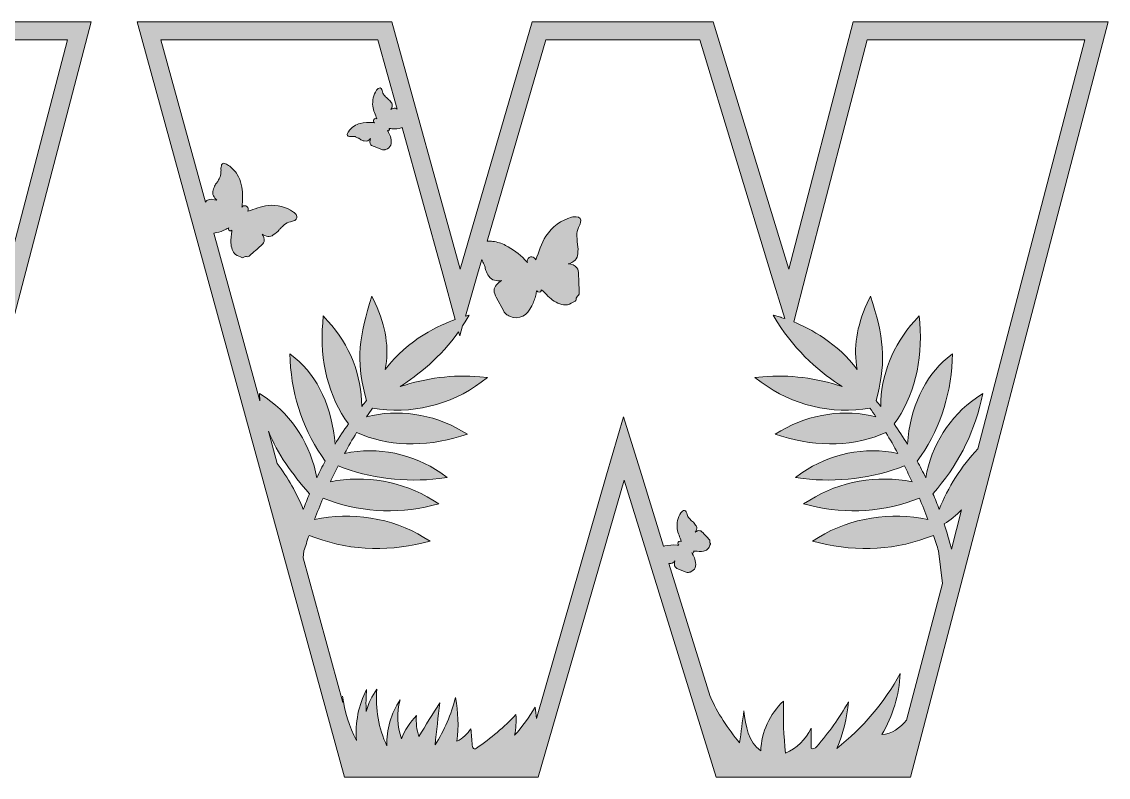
# Model space of a CAD drawing. Header units: millimetres. Extents: x 11 to 1025, y -314 to -9.
# Drawn here: x 844.9 to 1024.7, y -308.3 to -183.3 of the extents above; entities that cross this region are included whole.
import ezdxf

# ---------------------------------------------------------------- set-up
doc = ezdxf.new("R2010")
doc.units = ezdxf.units.MM
doc.header["$MEASUREMENT"] = 0
doc.layers.add('Layer 1', color=7, linetype='Continuous')
doc.layers.add('Layer 2', color=7, linetype='Continuous')

msp = doc.modelspace()

# ---------------------------------------------------------------- hatches: boundary and pattern name
at = {"layer": 'Layer 1'}
h = msp.add_hatch(color=1, dxfattribs=at)
h.dxf.hatch_style = 2
h.paths.add_polyline_path([(982.5, -183.3), (971.82, -224.26), (959.35, -183.3), (929.36, -183.3), (917.46, -224.26), (906.14, -183.3), (864, -183.3), (898.34, -308.32), (930.39, -308.32), (944.58, -259.13), (959.84, -308.32), (991.96, -308.32), (1024.7, -183.3)])
edge = h.paths.add_edge_path()
edge.add_spline(control_points=[(879.36, -217.89), (879.4, -217.89), (879.44, -217.89), (879.48, -217.88), (879.51, -217.88), (879.54, -217.88), (879.57, -217.85), (879.6, -217.84), (879.63, -217.82), (879.66, -217.8), (879.7, -218.13), (879.61, -218.55), (879.59, -218.76), (879.5, -219.49), (879.48, -220.28), (879.74, -220.98), (879.87, -221.29), (880.05, -221.62), (880.31, -221.83), (880.62, -222.07), (881.02, -222.12), (881.34, -222.33), (881.54, -222.46), (881.6, -222.24), (881.77, -222.18), (881.98, -222.12), (882.19, -222.22), (882.4, -222.16), (882.5, -222.13), (882.59, -222.05), (882.67, -221.98), (883.27, -221.44), (883.87, -220.91), (884.47, -220.37), (884.7, -220.17), (884.93, -219.95), (885.02, -219.66), (885.14, -219.24), (884.9, -218.8), (884.68, -218.43), (884.79, -218.61), (885.42, -218.79), (885.64, -218.82), (885.97, -218.86), (886.28, -218.77), (886.54, -218.57), (886.88, -218.32), (887.23, -218.09), (887.5, -217.75), (887.61, -217.61), (887.74, -217.48), (887.87, -217.36), (888.03, -217.21), (888.21, -217.09), (888.35, -216.92), (888.63, -216.6), (888.99, -216.48), (889.38, -216.39), (889.61, -216.33), (889.86, -216.27), (890.08, -216.17), (890.51, -215.97), (890.57, -215.61), (890.3, -215.22), (890.19, -215.05), (890.03, -214.91), (889.86, -214.79), (888.66, -213.91), (887.16, -213.56), (885.68, -213.7), (884.47, -213.81), (883.46, -214.36), (882.32, -214.65), (882.41, -214.46), (882.43, -214.23), (882.3, -214.01), (882.16, -213.77), (881.87, -213.67), (881.61, -213.78), (881.49, -213.83), (881.4, -213.9), (881.33, -214), (881.36, -213.84), (881.38, -213.68), (881.4, -213.52), (881.51, -212.42), (881.48, -211.33), (881.25, -210.25), (881.12, -209.66), (880.91, -209.1), (880.58, -208.58), (880.2, -207.98), (879.69, -207.49), (879.14, -207.06), (878.94, -206.91), (878.69, -206.81), (878.45, -206.73), (878.23, -206.66), (878.05, -206.77), (877.99, -207), (877.93, -207.22), (877.86, -207.45), (877.88, -207.67), (877.91, -207.92), (877.87, -208.15), (877.84, -208.39), (877.83, -208.49), (877.84, -208.58), (877.83, -208.68), (877.82, -208.75), (877.81, -208.83), (877.77, -208.9), (877.65, -209.15), (877.53, -209.39), (877.4, -209.63), (877.36, -209.71), (877.33, -209.8), (877.28, -209.86), (877.16, -210.02), (877.01, -210.15), (876.93, -210.32), (876.79, -210.58), (876.67, -210.86), (876.58, -211.15), (876.36, -211.85), (876.72, -212.37), (877.22, -212.85), (876.66, -212.69), (876, -212.55), (875.53, -212.9), (875.44, -212.97), (875.37, -213.05), (875.31, -213.14), (875.31, -213.14), (867.94, -186.3), (867.94, -186.3), (867.94, -186.3), (903.86, -186.3), (903.86, -186.3), (903.86, -186.3), (907.02, -197.74), (907.02, -197.74), (906.94, -197.67), (906.86, -197.62), (906.76, -197.59), (906.49, -197.52), (906.22, -197.68), (905.99, -197.83), (906.1, -197.76), (906.21, -197.35), (906.22, -197.21), (906.24, -197.01), (906.18, -196.82), (906.05, -196.66), (905.89, -196.45), (905.74, -196.23), (905.52, -196.07), (905.43, -196), (905.35, -195.93), (905.27, -195.85), (905.17, -195.75), (905.09, -195.64), (904.98, -195.55), (904.78, -195.38), (904.7, -195.16), (904.63, -194.92), (904.59, -194.77), (904.55, -194.62), (904.48, -194.49), (904.35, -194.22), (904.12, -194.18), (903.88, -194.36), (903.78, -194.43), (903.69, -194.54), (903.62, -194.64), (903.09, -195.41), (902.9, -196.36), (903.01, -197.28), (903.1, -198.04), (903.46, -198.66), (903.67, -199.37), (903.54, -199.31), (903.4, -199.31), (903.27, -199.39), (903.12, -199.49), (903.06, -199.67), (903.13, -199.83), (903.17, -199.91), (903.22, -199.96), (903.28, -200.01), (903.18, -199.99), (903.08, -199.98), (902.97, -199.97), (902.29, -199.92), (901.6, -199.95), (900.93, -200.12), (900.56, -200.21), (900.21, -200.35), (899.9, -200.57), (899.53, -200.82), (899.23, -201.14), (898.97, -201.5), (898.88, -201.62), (898.82, -201.78), (898.78, -201.93), (898.73, -202.08), (898.81, -202.19), (898.95, -202.22), (899.09, -202.25), (899.24, -202.29), (899.37, -202.27), (899.53, -202.25), (899.68, -202.27), (899.83, -202.29), (899.89, -202.29), (899.95, -202.29), (900.01, -202.29), (900.05, -202.3), (900.1, -202.3), (900.14, -202.32), (900.3, -202.39), (900.46, -202.47), (900.61, -202.54), (900.66, -202.57), (900.72, -202.58), (900.76, -202.62), (900.86, -202.68), (900.94, -202.78), (901.05, -202.83), (901.22, -202.91), (901.39, -202.98), (901.57, -203.03), (902.02, -203.15), (902.34, -202.92), (902.63, -202.6), (902.54, -202.95), (902.46, -203.37), (902.69, -203.66), (902.83, -203.82), (903.03, -203.9), (903.22, -203.97), (903.22, -203.97), (904.48, -204.45), (904.48, -204.45), (904.58, -204.49), (904.68, -204.52), (904.79, -204.52), (904.85, -204.52), (904.91, -204.5), (904.97, -204.48), (905.02, -204.47), (905.07, -204.45), (905.12, -204.44), (906.03, -204.18), (906.18, -203.4), (905.98, -202.55), (905.91, -202.23), (905.78, -201.93), (905.63, -201.63), (905.59, -201.54), (905.48, -201.4), (905.44, -201.27), (905.49, -201.3), (905.54, -201.31), (905.6, -201.31), (905.68, -201.3), (905.74, -201.25), (905.75, -201.17), (905.75, -201.14), (905.75, -201.12), (905.74, -201.09), (905.74, -201.07), (905.74, -201.05), (905.72, -201.03), (905.72, -201.02), (905.7, -201), (905.69, -200.98), (905.89, -200.95), (906.16, -201), (906.29, -201.01), (906.75, -201.05), (907.24, -201.05), (907.68, -200.87), (907.74, -200.85), (907.8, -200.81), (907.86, -200.78), (907.86, -200.78), (914.57, -225.06), (914.57, -225.06), (914.57, -225.06), (916.65, -232.56), (916.65, -232.56), (914.3, -233.41), (908.72, -235.85), (905.07, -240.86), (905.73, -237.22), (905.18, -233.8), (903.41, -229.88), (903.41, -229.88), (902.87, -228.69), (902.87, -228.69), (902.87, -228.69), (902.48, -229.94), (902.48, -229.94), (900.51, -236.13), (900.37, -240.37), (901.96, -245.99), (901.69, -246.32), (901.43, -246.63), (901.18, -246.94), (901.19, -241.9), (899.17, -236.72), (895.58, -232.82), (895.58, -232.82), (894.81, -231.98), (894.81, -231.98), (894.81, -231.98), (894.72, -233.11), (894.72, -233.11), (894.18, -239.46), (895.69, -245.39), (898.97, -249.86), (898.2, -250.95), (897.46, -252.07), (896.76, -253.21), (896.31, -247.25), (893.9, -242), (890.16, -238.95), (890.16, -238.95), (889.29, -238.24), (889.29, -238.24), (889.29, -238.24), (889.34, -239.36), (889.34, -239.36), (889.63, -245.51), (891.64, -251.25), (895.15, -256), (894.65, -256.91), (894.18, -257.84), (893.73, -258.76), (892.81, -253.44), (889.76, -248.59), (885.34, -245.52), (885.34, -245.52), (884.28, -244.79), (884.28, -244.79), (884.28, -244.79), (884.34, -246.01), (884.34, -246.01), (884.34, -246.01), (876.72, -218.27), (876.72, -218.27), (876.86, -218.25), (877, -218.23), (877.14, -218.2), (877.65, -218.09), (878.15, -217.9), (878.62, -217.68), (878.78, -217.61), (879, -217.44), (879.2, -217.4), (879.16, -217.47), (879.14, -217.55), (879.14, -217.64), (879.14, -217.77), (879.22, -217.87), (879.36, -217.89)], knot_values=[0, 0, 0, 0, 1, 1, 1, 2, 2, 2, 3, 3, 3, 4, 4, 4, 5, 5, 5, 6, 6, 6, 7, 7, 7, 8, 8, 8, 9, 9, 9, 10, 10, 10, 11, 11, 11, 12, 12, 12, 13, 13, 13, 14, 14, 14, 15, 15, 15, 16, 16, 16, 17, 17, 17, 18, 18, 18, 19, 19, 19, 20, 20, 20, 21, 21, 21, 22, 22, 22, 23, 23, 23, 24, 24, 24, 25, 25, 25, 26, 26, 26, 27, 27, 27, 28, 28, 28, 29, 29, 29, 30, 30, 30, 31, 31, 31, 32, 32, 32, 33, 33, 33, 34, 34, 34, 35, 35, 35, 36, 36, 36, 37, 37, 37, 38, 38, 38, 39, 39, 39, 40, 40, 40, 41, 41, 41, 42, 42, 42, 43, 43, 43, 44, 44, 44, 45, 45, 45, 46, 46, 46, 47, 47, 47, 48, 48, 48, 49, 49, 49, 50, 50, 50, 51, 51, 51, 52, 52, 52, 53, 53, 53, 54, 54, 54, 55, 55, 55, 56, 56, 56, 57, 57, 57, 58, 58, 58, 59, 59, 59, 60, 60, 60, 61, 61, 61, 62, 62, 62, 63, 63, 63, 64, 64, 64, 65, 65, 65, 66, 66, 66, 67, 67, 67, 68, 68, 68, 69, 69, 69, 70, 70, 70, 71, 71, 71, 72, 72, 72, 73, 73, 73, 74, 74, 74, 75, 75, 75, 76, 76, 76, 77, 77, 77, 78, 78, 78, 79, 79, 79, 80, 80, 80, 81, 81, 81, 82, 82, 82, 83, 83, 83, 84, 84, 84, 85, 85, 85, 86, 86, 86, 87, 87, 87, 88, 88, 88, 89, 89, 89, 90, 90, 90, 91, 91, 91, 92, 92, 92, 93, 93, 93, 94, 94, 94, 95, 95, 95, 96, 96, 96, 97, 97, 97, 98, 98, 98, 99, 99, 99, 100, 100, 100, 101, 101, 101, 102, 102, 102, 103, 103, 103, 104, 104, 104, 105, 105, 105, 106, 106, 106, 107, 107, 107, 108, 108, 108, 109, 109, 109, 110, 110, 110, 111, 111, 111, 112, 112, 112, 113, 113, 113, 114, 114, 114, 115, 115, 115, 116, 116, 116, 117, 117, 117, 118, 118, 118, 119, 119, 119, 120, 120, 120, 121, 121, 121, 122, 122, 122, 122], degree=3, periodic=1)
edge = h.paths.add_edge_path()
edge.add_spline(control_points=[(885.72, -251.04), (887.27, -254.83), (889.63, -258.14), (892.5, -261.35), (892.51, -261.36), (892.53, -261.38), (892.54, -261.4), (892.18, -262.25), (891.83, -263.12), (891.51, -264), (890.42, -261.31), (888.96, -258.75), (887.19, -256.42), (887.19, -256.42), (885.72, -251.04), (885.72, -251.04)], knot_values=[0, 0, 0, 0, 1, 1, 1, 2, 2, 2, 3, 3, 3, 4, 4, 4, 5, 5, 5, 5], degree=3, periodic=1)
edge = h.paths.add_edge_path()
edge.add_spline(control_points=[(991.34, -298.86), (990.23, -300.15), (988.91, -301.18), (987.25, -301.25), (989.07, -298.2), (990.12, -294.69), (990.28, -291.14), (987.66, -295.93), (984.06, -300.19), (979.77, -303.56), (980.84, -301.13), (981.5, -298.51), (981.7, -295.85), (980.21, -298.48), (978.46, -300.95), (976.48, -303.22), (976.23, -303.5), (975.77, -303.79), (975.53, -303.51), (975.52, -302.41), (975.52, -301.32), (975.52, -300.22), (974.65, -302.04), (973.12, -303.53), (971.28, -304.34), (971, -301.48), (970.89, -298.6), (970.96, -295.72), (968.7, -297.84), (967.32, -300.86), (967.19, -303.95), (965.15, -302.56), (964.69, -299.79), (964.41, -297.34), (964.18, -299.09), (963.95, -300.85), (963.71, -302.61), (961.72, -300.3), (960.07, -297.7), (958.83, -294.92), (958.83, -294.94), (958.83, -294.96), (958.84, -294.98), (958.84, -294.98), (952.01, -272.96), (952.01, -272.96), (952.42, -273.05), (952.73, -272.83), (953.01, -272.52), (952.92, -272.88), (952.84, -273.29), (953.07, -273.58), (953.2, -273.74), (953.41, -273.82), (953.6, -273.89), (953.6, -273.89), (954.86, -274.37), (954.86, -274.37), (954.96, -274.41), (955.06, -274.45), (955.16, -274.44), (955.23, -274.44), (955.29, -274.42), (955.35, -274.4), (955.4, -274.39), (955.45, -274.37), (955.5, -274.36), (956.4, -274.1), (956.56, -273.32), (956.36, -272.48), (956.28, -272.16), (956.16, -271.85), (956.01, -271.55), (955.96, -271.46), (955.86, -271.32), (955.82, -271.2), (955.87, -271.22), (955.92, -271.23), (955.98, -271.23), (956.06, -271.23), (956.12, -271.18), (956.13, -271.09), (956.13, -271.06), (956.13, -271.04), (956.12, -271.01), (956.12, -270.99), (956.12, -270.97), (956.1, -270.96), (956.09, -270.94), (956.08, -270.92), (956.07, -270.9), (956.27, -270.87), (956.54, -270.92), (956.67, -270.93), (957.13, -270.97), (957.62, -270.97), (958.05, -270.79), (958.25, -270.71), (958.45, -270.59), (958.58, -270.42), (958.73, -270.23), (958.75, -269.98), (958.87, -269.77), (958.95, -269.64), (958.81, -269.61), (958.78, -269.5), (958.73, -269.37), (958.79, -269.24), (958.75, -269.11), (958.73, -269.04), (958.68, -268.99), (958.63, -268.94), (958.28, -268.58), (957.94, -268.21), (957.59, -267.84), (957.46, -267.71), (957.32, -267.56), (957.14, -267.52), (956.87, -267.45), (956.6, -267.6), (956.37, -267.75), (956.48, -267.68), (956.59, -267.28), (956.6, -267.14), (956.62, -266.93), (956.55, -266.74), (956.43, -266.58), (956.27, -266.37), (956.11, -266.15), (955.9, -265.99), (955.81, -265.93), (955.72, -265.85), (955.64, -265.77), (955.55, -265.67), (955.47, -265.56), (955.36, -265.47), (955.16, -265.31), (955.08, -265.08), (955.01, -264.84), (954.97, -264.69), (954.93, -264.54), (954.86, -264.41), (954.72, -264.14), (954.5, -264.11), (954.26, -264.28), (954.16, -264.36), (954.07, -264.46), (954, -264.56), (953.47, -265.33), (953.27, -266.28), (953.39, -267.2), (953.48, -267.96), (953.84, -268.59), (954.05, -269.29), (953.92, -269.24), (953.78, -269.23), (953.65, -269.32), (953.5, -269.41), (953.44, -269.59), (953.51, -269.75), (953.54, -269.83), (953.6, -269.88), (953.66, -269.93), (953.56, -269.91), (953.45, -269.9), (953.35, -269.89), (952.66, -269.84), (951.98, -269.88), (951.31, -270.04), (951.24, -270.06), (951.18, -270.08), (951.12, -270.1), (951.12, -270.1), (947.44, -258.24), (947.44, -258.24), (947.44, -258.24), (944.47, -248.67), (944.47, -248.67), (944.47, -248.67), (941.69, -258.3), (941.69, -258.3), (941.69, -258.3), (930.08, -298.58), (930.08, -298.58), (930.04, -297.96), (929.97, -297.33), (929.87, -296.72), (928.9, -298.38), (927.76, -299.95), (926.47, -301.38), (926.69, -300.25), (926.76, -299.1), (926.7, -297.95), (924.73, -300.02), (922.53, -301.89), (920.16, -303.5), (920.06, -303.57), (919.93, -303.65), (919.8, -303.63), (919.55, -303.6), (919.47, -303.28), (919.45, -303.03), (919.39, -302.11), (919.32, -301.2), (919.25, -300.28), (918.69, -301.16), (917.87, -301.88), (916.93, -302.34), (917.24, -299.95), (917.15, -297.51), (916.68, -295.14), (915.98, -297.9), (914.83, -300.56), (913.31, -302.97), (913.57, -300.65), (913.82, -298.33), (914.08, -296.01), (912.92, -297.86), (911.77, -299.71), (910.61, -301.56), (910.25, -300.45), (910.12, -299.28), (910.24, -298.12), (909.15, -299.21), (908.29, -300.53), (907.74, -301.97), (907.05, -299.9), (906.97, -297.63), (907.51, -295.51), (906.04, -297.75), (905.27, -300.45), (905.33, -303.12), (903.97, -300.22), (903.39, -296.96), (903.67, -293.76), (902.85, -294.85), (902.25, -296.11), (901.91, -297.42), (901.85, -296.21), (901.88, -294.99), (901.99, -293.78), (900.64, -296.36), (900.05, -299.33), (900.32, -302.23), (899.09, -299.96), (898.3, -297.45), (898, -294.88), (898.05, -295.23), (898.06, -295.59), (898.05, -295.96), (898.05, -295.96), (891.48, -272.03), (891.48, -272.03), (891.48, -272.03), (891.62, -270.87), (891.62, -270.87), (891.86, -270.07), (892.14, -269.22), (892.45, -268.29), (898.46, -270.7), (904.97, -271.13), (911.33, -269.53), (911.33, -269.53), (912.48, -269.24), (912.48, -269.24), (912.48, -269.24), (911.46, -268.62), (911.46, -268.62), (906.15, -265.39), (899.46, -264.32), (893.37, -265.69), (893.81, -264.49), (894.29, -263.3), (894.77, -262.14), (900.51, -264.43), (906.73, -264.85), (912.79, -263.36), (912.79, -263.36), (913.95, -263.07), (913.95, -263.07), (913.95, -263.07), (912.93, -262.45), (912.93, -262.45), (907.91, -259.35), (901.79, -258.27), (895.98, -259.41), (896.4, -258.52), (896.82, -257.64), (897.26, -256.79), (902.58, -258.86), (908.36, -259.58), (914.01, -258.88), (914.01, -258.88), (915.29, -258.72), (915.29, -258.72), (915.29, -258.72), (914.24, -257.97), (914.24, -257.97), (909.69, -254.75), (903.82, -253.57), (898.34, -254.73), (898.97, -253.56), (899.64, -252.4), (900.32, -251.28), (905.38, -253.54), (911.49, -253.76), (917.58, -251.89), (917.58, -251.89), (918.67, -251.55), (918.67, -251.55), (918.67, -251.55), (917.69, -250.98), (917.69, -250.98), (912.86, -248.16), (907.09, -247.33), (901.98, -248.68), (902.31, -248.18), (902.64, -247.7), (902.96, -247.22), (909.21, -248.35), (915.91, -246.75), (920.95, -242.94), (920.95, -242.94), (921.99, -242.15), (921.99, -242.15), (921.99, -242.15), (920.69, -242.04), (920.69, -242.04), (916.3, -241.67), (911.78, -242.24), (907.56, -243.67), (910.45, -241.79), (914.26, -238.79), (917.21, -234.6), (917.21, -234.6), (917.39, -235.26), (917.39, -235.26), (917.39, -235.26), (917.87, -233.63), (917.87, -233.63), (918.01, -233.4), (918.16, -233.18), (918.3, -232.94), (918.3, -232.94), (918.95, -231.86), (918.95, -231.86), (918.95, -231.86), (918.33, -232.03), (918.33, -232.03), (918.33, -232.03), (920.34, -225.09), (920.34, -225.09), (920.34, -225.09), (921.05, -222.66), (921.05, -222.66), (921.18, -222.93), (921.29, -223.2), (921.41, -223.47), (921.46, -223.57), (921.51, -223.66), (921.54, -223.76), (921.59, -223.99), (921.6, -224.23), (921.69, -224.44), (921.84, -224.78), (922.01, -225.11), (922.21, -225.41), (922.71, -226.16), (923.48, -226.23), (924.32, -226.13), (923.73, -226.53), (923.09, -227.05), (923.07, -227.76), (923.05, -228.17), (923.25, -228.54), (923.44, -228.9), (923.44, -228.9), (924.69, -231.21), (924.69, -231.21), (924.79, -231.39), (924.89, -231.57), (925.05, -231.7), (925.15, -231.78), (925.26, -231.83), (925.37, -231.88), (925.46, -231.92), (925.56, -231.97), (925.65, -232.01), (927.32, -232.77), (928.54, -231.84), (929.32, -230.33), (929.61, -229.76), (929.82, -229.14), (929.98, -228.52), (930.03, -228.32), (930.04, -227.98), (930.16, -227.75), (930.19, -227.85), (930.25, -227.94), (930.34, -228), (930.47, -228.1), (930.62, -228.1), (930.74, -227.99), (930.78, -227.95), (930.81, -227.91), (930.83, -227.86), (930.86, -227.84), (930.87, -227.8), (930.87, -227.75), (930.89, -227.72), (930.89, -227.68), (930.89, -227.64), (931.23, -227.85), (931.57, -228.25), (931.75, -228.44), (932.37, -229.09), (933.09, -229.72), (933.96, -230), (934.35, -230.13), (934.8, -230.21), (935.21, -230.12), (935.67, -230.02), (936.03, -229.68), (936.47, -229.54), (936.75, -229.45), (936.59, -229.22), (936.67, -229.02), (936.77, -228.77), (937.02, -228.65), (937.13, -228.4), (937.18, -228.28), (937.18, -228.14), (937.17, -228.01), (937.13, -227.02), (937.08, -226.04), (937.04, -225.06), (937.02, -224.69), (937, -224.3), (936.79, -224), (936.48, -223.55), (935.89, -223.44), (935.36, -223.36), (935.61, -223.4), (936.28, -222.94), (936.47, -222.75), (936.76, -222.48), (936.91, -222.11), (936.93, -221.71), (936.96, -221.2), (937.01, -220.68), (936.9, -220.17), (936.85, -219.96), (936.82, -219.74), (936.81, -219.52), (936.79, -219.25), (936.81, -218.98), (936.77, -218.72), (936.68, -218.22), (936.84, -217.78), (937.05, -217.34), (937.18, -217.07), (937.32, -216.8), (937.39, -216.51), (937.53, -215.94), (937.24, -215.61), (936.66, -215.56), (936.42, -215.54), (936.15, -215.58), (935.91, -215.64), (934.16, -216.11), (932.66, -217.25), (931.65, -218.76), (930.83, -220), (930.56, -221.38), (929.96, -222.69), (929.85, -222.44), (929.65, -222.25), (929.34, -222.21), (929, -222.16), (928.69, -222.35), (928.58, -222.68), (928.54, -222.83), (928.54, -222.98), (928.58, -223.12), (928.45, -222.97), (928.32, -222.82), (928.18, -222.68), (927.23, -221.73), (926.17, -220.91), (924.97, -220.3), (924.31, -219.96), (923.61, -219.73), (922.87, -219.65), (922.56, -219.61), (922.25, -219.61), (921.93, -219.62), (921.93, -219.62), (931.61, -186.3), (931.61, -186.3), (931.61, -186.3), (957.13, -186.3), (957.13, -186.3), (957.13, -186.3), (968.95, -225.13), (968.95, -225.13), (968.95, -225.13), (971.17, -232.41), (971.17, -232.41), (970.79, -232.29), (970.56, -232.22), (970.5, -232.2), (970.5, -232.2), (969.28, -231.86), (969.28, -231.86), (969.28, -231.86), (969.93, -232.94), (969.93, -232.94), (972.98, -238), (977.41, -241.55), (980.67, -243.67), (976.45, -242.24), (971.93, -241.67), (967.54, -242.04), (967.54, -242.04), (966.24, -242.15), (966.24, -242.15), (966.24, -242.15), (967.28, -242.94), (967.28, -242.94), (972.32, -246.75), (979.02, -248.35), (985.27, -247.22), (985.59, -247.7), (985.92, -248.18), (986.25, -248.68), (981.14, -247.33), (975.37, -248.16), (970.54, -250.98), (970.54, -250.98), (969.56, -251.55), (969.56, -251.55), (969.56, -251.55), (970.65, -251.89), (970.65, -251.89), (976.74, -253.76), (982.85, -253.54), (987.91, -251.28), (988.59, -252.4), (989.26, -253.56), (989.89, -254.73), (984.41, -253.57), (978.54, -254.75), (973.99, -257.97), (973.99, -257.97), (972.94, -258.72), (972.94, -258.72), (972.94, -258.72), (974.22, -258.88), (974.22, -258.88), (979.87, -259.58), (985.65, -258.86), (990.97, -256.79), (991.41, -257.64), (991.83, -258.52), (992.25, -259.41), (986.44, -258.27), (980.32, -259.35), (975.3, -262.45), (975.3, -262.45), (974.28, -263.07), (974.28, -263.07), (974.28, -263.07), (975.44, -263.36), (975.44, -263.36), (981.5, -264.85), (987.72, -264.43), (993.46, -262.14), (993.95, -263.3), (994.42, -264.49), (994.86, -265.69), (988.77, -264.32), (982.08, -265.39), (976.77, -268.62), (976.77, -268.62), (975.75, -269.24), (975.75, -269.24), (975.75, -269.24), (976.9, -269.53), (976.9, -269.53), (983.26, -271.13), (989.77, -270.7), (995.78, -268.29), (996.1, -269.22), (996.37, -270.07), (996.61, -270.87), (996.61, -270.87), (997.26, -276.24), (997.26, -276.24), (997.26, -276.24), (991.34, -298.86), (991.34, -298.86)], knot_values=[0, 0, 0, 0, 1, 1, 1, 2, 2, 2, 3, 3, 3, 4, 4, 4, 5, 5, 5, 6, 6, 6, 7, 7, 7, 8, 8, 8, 9, 9, 9, 10, 10, 10, 11, 11, 11, 12, 12, 12, 13, 13, 13, 14, 14, 14, 15, 15, 15, 16, 16, 16, 17, 17, 17, 18, 18, 18, 19, 19, 19, 20, 20, 20, 21, 21, 21, 22, 22, 22, 23, 23, 23, 24, 24, 24, 25, 25, 25, 26, 26, 26, 27, 27, 27, 28, 28, 28, 29, 29, 29, 30, 30, 30, 31, 31, 31, 32, 32, 32, 33, 33, 33, 34, 34, 34, 35, 35, 35, 36, 36, 36, 37, 37, 37, 38, 38, 38, 39, 39, 39, 40, 40, 40, 41, 41, 41, 42, 42, 42, 43, 43, 43, 44, 44, 44, 45, 45, 45, 46, 46, 46, 47, 47, 47, 48, 48, 48, 49, 49, 49, 50, 50, 50, 51, 51, 51, 52, 52, 52, 53, 53, 53, 54, 54, 54, 55, 55, 55, 56, 56, 56, 57, 57, 57, 58, 58, 58, 59, 59, 59, 60, 60, 60, 61, 61, 61, 62, 62, 62, 63, 63, 63, 64, 64, 64, 65, 65, 65, 66, 66, 66, 67, 67, 67, 68, 68, 68, 69, 69, 69, 70, 70, 70, 71, 71, 71, 72, 72, 72, 73, 73, 73, 74, 74, 74, 75, 75, 75, 76, 76, 76, 77, 77, 77, 78, 78, 78, 79, 79, 79, 80, 80, 80, 81, 81, 81, 82, 82, 82, 83, 83, 83, 84, 84, 84, 85, 85, 85, 86, 86, 86, 87, 87, 87, 88, 88, 88, 89, 89, 89, 90, 90, 90, 91, 91, 91, 92, 92, 92, 93, 93, 93, 94, 94, 94, 95, 95, 95, 96, 96, 96, 97, 97, 97, 98, 98, 98, 99, 99, 99, 100, 100, 100, 101, 101, 101, 102, 102, 102, 103, 103, 103, 104, 104, 104, 105, 105, 105, 106, 106, 106, 107, 107, 107, 108, 108, 108, 109, 109, 109, 110, 110, 110, 111, 111, 111, 112, 112, 112, 113, 113, 113, 114, 114, 114, 115, 115, 115, 116, 116, 116, 117, 117, 117, 118, 118, 118, 119, 119, 119, 120, 120, 120, 121, 121, 121, 122, 122, 122, 123, 123, 123, 124, 124, 124, 125, 125, 125, 126, 126, 126, 127, 127, 127, 128, 128, 128, 129, 129, 129, 130, 130, 130, 131, 131, 131, 132, 132, 132, 133, 133, 133, 134, 134, 134, 135, 135, 135, 136, 136, 136, 137, 137, 137, 138, 138, 138, 139, 139, 139, 140, 140, 140, 141, 141, 141, 142, 142, 142, 143, 143, 143, 144, 144, 144, 145, 145, 145, 146, 146, 146, 147, 147, 147, 148, 148, 148, 149, 149, 149, 150, 150, 150, 151, 151, 151, 152, 152, 152, 153, 153, 153, 154, 154, 154, 155, 155, 155, 156, 156, 156, 157, 157, 157, 158, 158, 158, 159, 159, 159, 160, 160, 160, 161, 161, 161, 162, 162, 162, 163, 163, 163, 164, 164, 164, 165, 165, 165, 166, 166, 166, 167, 167, 167, 168, 168, 168, 169, 169, 169, 170, 170, 170, 171, 171, 171, 172, 172, 172, 173, 173, 173, 174, 174, 174, 175, 175, 175, 176, 176, 176, 177, 177, 177, 178, 178, 178, 179, 179, 179, 180, 180, 180, 181, 181, 181, 182, 182, 182, 183, 183, 183, 184, 184, 184, 185, 185, 185, 186, 186, 186, 187, 187, 187, 188, 188, 188, 189, 189, 189, 190, 190, 190, 191, 191, 191, 192, 192, 192, 193, 193, 193, 194, 194, 194, 195, 195, 195, 196, 196, 196, 197, 197, 197, 198, 198, 198, 199, 199, 199, 200, 200, 200, 200], degree=3, periodic=1)
edge = h.paths.add_edge_path()
edge.add_spline(control_points=[(998.75, -270.56), (998.75, -270.56), (998.7, -270.37), (998.7, -270.37), (998.38, -269.09), (998, -267.75), (997.56, -266.41), (998.59, -265.72), (999.55, -264.94), (1000.44, -264.09), (1000.44, -264.09), (998.75, -270.56), (998.75, -270.56)], knot_values=[0, 0, 0, 0, 1, 1, 1, 2, 2, 2, 3, 3, 3, 4, 4, 4, 4], degree=3, periodic=1)
edge = h.paths.add_edge_path()
edge.add_spline(control_points=[(996.72, -264), (996.4, -263.12), (996.05, -262.25), (995.69, -261.4), (995.7, -261.38), (995.72, -261.36), (995.73, -261.35), (999.62, -257), (1002.36, -251.72), (1003.66, -246.05), (1003.66, -246.05), (1003.95, -244.79), (1003.95, -244.79), (1003.95, -244.79), (1002.89, -245.52), (1002.89, -245.52), (998.47, -248.59), (995.42, -253.44), (994.5, -258.76), (994.05, -257.84), (993.58, -256.91), (993.08, -256), (996.59, -251.25), (998.6, -245.51), (998.89, -239.36), (998.89, -239.36), (998.94, -238.24), (998.94, -238.24), (998.94, -238.24), (998.07, -238.95), (998.07, -238.95), (994.33, -242), (991.92, -247.25), (991.47, -253.21), (990.77, -252.07), (990.03, -250.95), (989.26, -249.86), (992.55, -245.39), (994.06, -239.46), (993.51, -233.11), (993.51, -233.11), (993.42, -231.98), (993.42, -231.98), (993.42, -231.98), (992.65, -232.82), (992.65, -232.82), (989.06, -236.72), (987.04, -241.9), (987.05, -246.94), (986.8, -246.63), (986.54, -246.32), (986.27, -245.99), (987.86, -240.37), (987.72, -236.13), (985.75, -229.94), (985.75, -229.94), (985.36, -228.69), (985.36, -228.69), (985.36, -228.69), (984.82, -229.88), (984.82, -229.88), (983.05, -233.8), (982.5, -237.22), (983.16, -240.86), (979.98, -236.5), (975.34, -234.09), (972.65, -232.97), (972.65, -232.97), (974.72, -225.01), (974.72, -225.01), (974.72, -225.01), (984.82, -186.3), (984.82, -186.3), (984.82, -186.3), (1020.82, -186.3), (1020.82, -186.3), (1020.82, -186.3), (1003.1, -253.97), (1003.1, -253.97), (1000.39, -256.89), (998.2, -260.32), (996.72, -264)], knot_values=[0, 0, 0, 0, 1, 1, 1, 2, 2, 2, 3, 3, 3, 4, 4, 4, 5, 5, 5, 6, 6, 6, 7, 7, 7, 8, 8, 8, 9, 9, 9, 10, 10, 10, 11, 11, 11, 12, 12, 12, 13, 13, 13, 14, 14, 14, 15, 15, 15, 16, 16, 16, 17, 17, 17, 18, 18, 18, 19, 19, 19, 20, 20, 20, 21, 21, 21, 22, 22, 22, 23, 23, 23, 24, 24, 24, 25, 25, 25, 26, 26, 26, 27, 27, 27, 27], degree=3, periodic=1)
at = {"layer": 'Layer 2'}
h = msp.add_hatch(color=2, dxfattribs=at)
h.dxf.hatch_style = 2
h.paths.add_polyline_path([(856.38, -183.3), (814.18, -183.3), (803.5, -224.26), (791.03, -183.3), (761.04, -183.3), (749.14, -224.26), (737.82, -183.3), (695.68, -183.3), (730.01, -308.32), (762.07, -308.32), (776.26, -259.13), (791.51, -308.32), (823.64, -308.32)])
h.paths.add_polyline_path([(852.49, -186.3), (821.33, -305.32), (793.72, -305.32), (779.12, -258.24), (776.15, -248.67), (773.37, -258.3), (759.82, -305.32), (732.3, -305.32), (699.62, -186.3), (735.54, -186.3), (746.25, -225.06), (749.07, -235.26), (752.02, -225.09), (763.29, -186.3), (788.8, -186.3), (800.63, -225.13), (803.72, -235.29), (806.4, -225.01), (816.49, -186.3)])

# ---------------------------------------------------------------- linework, layer by layer
at = {"layer": 'Layer 1', "lineweight": 0}
msp.add_lwpolyline([(982.5, -183.3), (971.82, -224.26), (959.35, -183.3), (929.36, -183.3), (917.46, -224.26), (906.14, -183.3), (864, -183.3), (898.34, -308.32), (930.39, -308.32), (944.58, -259.13), (959.84, -308.32), (991.96, -308.32), (1024.7, -183.3), (982.5, -183.3)], dxfattribs=at)
for points, knots in [([(879.36, -217.89), (879.4, -217.89), (879.44, -217.89), (879.48, -217.88), (879.51, -217.88), (879.54, -217.88), (879.57, -217.85), (879.6, -217.84), (879.63, -217.82), (879.66, -217.8), (879.7, -218.13), (879.61, -218.55), (879.59, -218.76), (879.5, -219.49), (879.48, -220.28), (879.74, -220.98), (879.87, -221.29), (880.05, -221.62), (880.31, -221.83), (880.62, -222.07), (881.02, -222.12), (881.34, -222.33), (881.54, -222.46), (881.6, -222.24), (881.77, -222.18), (881.98, -222.12), (882.19, -222.22), (882.4, -222.16), (882.5, -222.13), (882.59, -222.05), (882.67, -221.98), (883.27, -221.44), (883.87, -220.91), (884.47, -220.37), (884.7, -220.17), (884.93, -219.95), (885.02, -219.66), (885.14, -219.24), (884.9, -218.8), (884.68, -218.43), (884.79, -218.61), (885.42, -218.79), (885.64, -218.82), (885.97, -218.86), (886.28, -218.77), (886.54, -218.57), (886.88, -218.32), (887.23, -218.09), (887.5, -217.75), (887.61, -217.61), (887.74, -217.48), (887.87, -217.36), (888.03, -217.21), (888.21, -217.09), (888.35, -216.92), (888.63, -216.6), (888.99, -216.48), (889.38, -216.39), (889.61, -216.33), (889.86, -216.27), (890.08, -216.17), (890.51, -215.97), (890.57, -215.61), (890.3, -215.22), (890.19, -215.05), (890.03, -214.91), (889.86, -214.79), (888.66, -213.91), (887.16, -213.56), (885.68, -213.7), (884.47, -213.81), (883.46, -214.36), (882.32, -214.65), (882.41, -214.46), (882.43, -214.23), (882.3, -214.01), (882.16, -213.77), (881.87, -213.67), (881.61, -213.78), (881.49, -213.83), (881.4, -213.9), (881.33, -214), (881.36, -213.84), (881.38, -213.68), (881.4, -213.52), (881.51, -212.42), (881.48, -211.33), (881.25, -210.25), (881.12, -209.66), (880.91, -209.1), (880.58, -208.58), (880.2, -207.98), (879.69, -207.49), (879.14, -207.06), (878.94, -206.91), (878.69, -206.81), (878.45, -206.73), (878.23, -206.66), (878.05, -206.77), (877.99, -207), (877.93, -207.22), (877.86, -207.45), (877.88, -207.67), (877.91, -207.92), (877.87, -208.15), (877.84, -208.39), (877.83, -208.49), (877.84, -208.58), (877.83, -208.68), (877.82, -208.75), (877.81, -208.83), (877.77, -208.9), (877.65, -209.15), (877.53, -209.39), (877.4, -209.63), (877.36, -209.71), (877.33, -209.8), (877.28, -209.86), (877.16, -210.02), (877.01, -210.15), (876.93, -210.32), (876.79, -210.58), (876.67, -210.86), (876.58, -211.15), (876.36, -211.85), (876.72, -212.37), (877.22, -212.85), (876.66, -212.69), (876, -212.55), (875.53, -212.9), (875.44, -212.97), (875.37, -213.05), (875.31, -213.14), (875.31, -213.14), (867.94, -186.3), (867.94, -186.3), (867.94, -186.3), (903.86, -186.3), (903.86, -186.3), (903.86, -186.3), (907.02, -197.74), (907.02, -197.74), (906.94, -197.67), (906.86, -197.62), (906.76, -197.59), (906.49, -197.52), (906.22, -197.68), (905.99, -197.83), (906.1, -197.76), (906.21, -197.35), (906.22, -197.21), (906.24, -197.01), (906.18, -196.82), (906.05, -196.66), (905.89, -196.45), (905.74, -196.23), (905.52, -196.07), (905.43, -196), (905.35, -195.93), (905.27, -195.85), (905.17, -195.75), (905.09, -195.64), (904.98, -195.55), (904.78, -195.38), (904.7, -195.16), (904.63, -194.92), (904.59, -194.77), (904.55, -194.62), (904.48, -194.49), (904.35, -194.22), (904.12, -194.18), (903.88, -194.36), (903.78, -194.43), (903.69, -194.54), (903.62, -194.64), (903.09, -195.41), (902.9, -196.36), (903.01, -197.28), (903.1, -198.04), (903.46, -198.66), (903.67, -199.37), (903.54, -199.31), (903.4, -199.31), (903.27, -199.39), (903.12, -199.49), (903.06, -199.67), (903.13, -199.83), (903.17, -199.91), (903.22, -199.96), (903.28, -200.01), (903.18, -199.99), (903.08, -199.98), (902.97, -199.97), (902.29, -199.92), (901.6, -199.95), (900.93, -200.12), (900.56, -200.21), (900.21, -200.35), (899.9, -200.57), (899.53, -200.82), (899.23, -201.14), (898.97, -201.5), (898.88, -201.62), (898.82, -201.78), (898.78, -201.93), (898.73, -202.08), (898.81, -202.19), (898.95, -202.22), (899.09, -202.25), (899.24, -202.29), (899.37, -202.27), (899.53, -202.25), (899.68, -202.27), (899.83, -202.29), (899.89, -202.29), (899.95, -202.29), (900.01, -202.29), (900.05, -202.3), (900.1, -202.3), (900.14, -202.32), (900.3, -202.39), (900.46, -202.47), (900.61, -202.54), (900.66, -202.57), (900.72, -202.58), (900.76, -202.62), (900.86, -202.68), (900.94, -202.78), (901.05, -202.83), (901.22, -202.91), (901.39, -202.98), (901.57, -203.03), (902.02, -203.15), (902.34, -202.92), (902.63, -202.6), (902.54, -202.95), (902.46, -203.37), (902.69, -203.66), (902.83, -203.82), (903.03, -203.9), (903.22, -203.97), (903.22, -203.97), (904.48, -204.45), (904.48, -204.45), (904.58, -204.49), (904.68, -204.52), (904.79, -204.52), (904.85, -204.52), (904.91, -204.5), (904.97, -204.48), (905.02, -204.47), (905.07, -204.45), (905.12, -204.44), (906.03, -204.18), (906.18, -203.4), (905.98, -202.55), (905.91, -202.23), (905.78, -201.93), (905.63, -201.63), (905.59, -201.54), (905.48, -201.4), (905.44, -201.27), (905.49, -201.3), (905.54, -201.31), (905.6, -201.31), (905.68, -201.3), (905.74, -201.25), (905.75, -201.17), (905.75, -201.14), (905.75, -201.12), (905.74, -201.09), (905.74, -201.07), (905.74, -201.05), (905.72, -201.03), (905.72, -201.02), (905.7, -201), (905.69, -200.98), (905.89, -200.95), (906.16, -201), (906.29, -201.01), (906.75, -201.05), (907.24, -201.05), (907.68, -200.87), (907.74, -200.85), (907.8, -200.81), (907.86, -200.78), (907.86, -200.78), (914.57, -225.06), (914.57, -225.06), (914.57, -225.06), (916.65, -232.56), (916.65, -232.56), (914.3, -233.41), (908.72, -235.85), (905.07, -240.86), (905.73, -237.22), (905.18, -233.8), (903.41, -229.88), (903.41, -229.88), (902.87, -228.69), (902.87, -228.69), (902.87, -228.69), (902.48, -229.94), (902.48, -229.94), (900.51, -236.13), (900.37, -240.37), (901.96, -245.99), (901.69, -246.32), (901.43, -246.63), (901.18, -246.94), (901.19, -241.9), (899.17, -236.72), (895.58, -232.82), (895.58, -232.82), (894.81, -231.98), (894.81, -231.98), (894.81, -231.98), (894.72, -233.11), (894.72, -233.11), (894.18, -239.46), (895.69, -245.39), (898.97, -249.86), (898.2, -250.95), (897.46, -252.07), (896.76, -253.21), (896.31, -247.25), (893.9, -242), (890.16, -238.95), (890.16, -238.95), (889.29, -238.24), (889.29, -238.24), (889.29, -238.24), (889.34, -239.36), (889.34, -239.36), (889.63, -245.51), (891.64, -251.25), (895.15, -256), (894.65, -256.91), (894.18, -257.84), (893.73, -258.76), (892.81, -253.44), (889.76, -248.59), (885.34, -245.52), (885.34, -245.52), (884.28, -244.79), (884.28, -244.79), (884.28, -244.79), (884.34, -246.01), (884.34, -246.01), (884.34, -246.01), (876.72, -218.27), (876.72, -218.27), (876.86, -218.25), (877, -218.23), (877.14, -218.2), (877.65, -218.09), (878.15, -217.9), (878.62, -217.68), (878.78, -217.61), (879, -217.44), (879.2, -217.4), (879.16, -217.47), (879.14, -217.55), (879.14, -217.64), (879.14, -217.77), (879.22, -217.87), (879.36, -217.89)], [0, 0, 0, 0, 1, 1, 1, 2, 2, 2, 3, 3, 3, 4, 4, 4, 5, 5, 5, 6, 6, 6, 7, 7, 7, 8, 8, 8, 9, 9, 9, 10, 10, 10, 11, 11, 11, 12, 12, 12, 13, 13, 13, 14, 14, 14, 15, 15, 15, 16, 16, 16, 17, 17, 17, 18, 18, 18, 19, 19, 19, 20, 20, 20, 21, 21, 21, 22, 22, 22, 23, 23, 23, 24, 24, 24, 25, 25, 25, 26, 26, 26, 27, 27, 27, 28, 28, 28, 29, 29, 29, 30, 30, 30, 31, 31, 31, 32, 32, 32, 33, 33, 33, 34, 34, 34, 35, 35, 35, 36, 36, 36, 37, 37, 37, 38, 38, 38, 39, 39, 39, 40, 40, 40, 41, 41, 41, 42, 42, 42, 43, 43, 43, 44, 44, 44, 45, 45, 45, 46, 46, 46, 47, 47, 47, 48, 48, 48, 49, 49, 49, 50, 50, 50, 51, 51, 51, 52, 52, 52, 53, 53, 53, 54, 54, 54, 55, 55, 55, 56, 56, 56, 57, 57, 57, 58, 58, 58, 59, 59, 59, 60, 60, 60, 61, 61, 61, 62, 62, 62, 63, 63, 63, 64, 64, 64, 65, 65, 65, 66, 66, 66, 67, 67, 67, 68, 68, 68, 69, 69, 69, 70, 70, 70, 71, 71, 71, 72, 72, 72, 73, 73, 73, 74, 74, 74, 75, 75, 75, 76, 76, 76, 77, 77, 77, 78, 78, 78, 79, 79, 79, 80, 80, 80, 81, 81, 81, 82, 82, 82, 83, 83, 83, 84, 84, 84, 85, 85, 85, 86, 86, 86, 87, 87, 87, 88, 88, 88, 89, 89, 89, 90, 90, 90, 91, 91, 91, 92, 92, 92, 93, 93, 93, 94, 94, 94, 95, 95, 95, 96, 96, 96, 97, 97, 97, 98, 98, 98, 99, 99, 99, 100, 100, 100, 101, 101, 101, 102, 102, 102, 103, 103, 103, 104, 104, 104, 105, 105, 105, 106, 106, 106, 107, 107, 107, 108, 108, 108, 109, 109, 109, 110, 110, 110, 111, 111, 111, 112, 112, 112, 113, 113, 113, 114, 114, 114, 115, 115, 115, 116, 116, 116, 117, 117, 117, 118, 118, 118, 119, 119, 119, 120, 120, 120, 121, 121, 121, 122, 122, 122, 122]), ([(991.34, -298.86), (990.23, -300.15), (988.91, -301.18), (987.25, -301.25), (989.07, -298.2), (990.12, -294.69), (990.28, -291.14), (987.66, -295.93), (984.06, -300.19), (979.77, -303.56), (980.84, -301.13), (981.5, -298.51), (981.7, -295.85), (980.21, -298.48), (978.46, -300.95), (976.48, -303.22), (976.23, -303.5), (975.77, -303.79), (975.53, -303.51), (975.52, -302.41), (975.52, -301.32), (975.52, -300.22), (974.65, -302.04), (973.12, -303.53), (971.28, -304.34), (971, -301.48), (970.89, -298.6), (970.96, -295.72), (968.7, -297.84), (967.32, -300.86), (967.19, -303.95), (965.15, -302.56), (964.69, -299.79), (964.41, -297.34), (964.18, -299.09), (963.95, -300.85), (963.71, -302.61), (961.72, -300.3), (960.07, -297.7), (958.83, -294.92), (958.83, -294.94), (958.83, -294.96), (958.84, -294.98), (958.84, -294.98), (952.01, -272.96), (952.01, -272.96), (952.42, -273.05), (952.73, -272.83), (953.01, -272.52), (952.92, -272.88), (952.84, -273.29), (953.07, -273.58), (953.2, -273.74), (953.41, -273.82), (953.6, -273.89), (953.6, -273.89), (954.86, -274.37), (954.86, -274.37), (954.96, -274.41), (955.06, -274.45), (955.16, -274.44), (955.23, -274.44), (955.29, -274.42), (955.35, -274.4), (955.4, -274.39), (955.45, -274.37), (955.5, -274.36), (956.4, -274.1), (956.56, -273.32), (956.36, -272.48), (956.28, -272.16), (956.16, -271.85), (956.01, -271.55), (955.96, -271.46), (955.86, -271.32), (955.82, -271.2), (955.87, -271.22), (955.92, -271.23), (955.98, -271.23), (956.06, -271.23), (956.12, -271.18), (956.13, -271.09), (956.13, -271.06), (956.13, -271.04), (956.12, -271.01), (956.12, -270.99), (956.12, -270.97), (956.1, -270.96), (956.09, -270.94), (956.08, -270.92), (956.07, -270.9), (956.27, -270.87), (956.54, -270.92), (956.67, -270.93), (957.13, -270.97), (957.62, -270.97), (958.05, -270.79), (958.25, -270.71), (958.45, -270.59), (958.58, -270.42), (958.73, -270.23), (958.75, -269.98), (958.87, -269.77), (958.95, -269.64), (958.81, -269.61), (958.78, -269.5), (958.73, -269.37), (958.79, -269.24), (958.75, -269.11), (958.73, -269.04), (958.68, -268.99), (958.63, -268.94), (958.28, -268.58), (957.94, -268.21), (957.59, -267.84), (957.46, -267.71), (957.32, -267.56), (957.14, -267.52), (956.87, -267.45), (956.6, -267.6), (956.37, -267.75), (956.48, -267.68), (956.59, -267.28), (956.6, -267.14), (956.62, -266.93), (956.55, -266.74), (956.43, -266.58), (956.27, -266.37), (956.11, -266.15), (955.9, -265.99), (955.81, -265.93), (955.72, -265.85), (955.64, -265.77), (955.55, -265.67), (955.47, -265.56), (955.36, -265.47), (955.16, -265.31), (955.08, -265.08), (955.01, -264.84), (954.97, -264.69), (954.93, -264.54), (954.86, -264.41), (954.72, -264.14), (954.5, -264.11), (954.26, -264.28), (954.16, -264.36), (954.07, -264.46), (954, -264.56), (953.47, -265.33), (953.27, -266.28), (953.39, -267.2), (953.48, -267.96), (953.84, -268.59), (954.05, -269.29), (953.92, -269.24), (953.78, -269.23), (953.65, -269.32), (953.5, -269.41), (953.44, -269.59), (953.51, -269.75), (953.54, -269.83), (953.6, -269.88), (953.66, -269.93), (953.56, -269.91), (953.45, -269.9), (953.35, -269.89), (952.66, -269.84), (951.98, -269.88), (951.31, -270.04), (951.24, -270.06), (951.18, -270.08), (951.12, -270.1), (951.12, -270.1), (947.44, -258.24), (947.44, -258.24), (947.44, -258.24), (944.47, -248.67), (944.47, -248.67), (944.47, -248.67), (941.69, -258.3), (941.69, -258.3), (941.69, -258.3), (930.08, -298.58), (930.08, -298.58), (930.04, -297.96), (929.97, -297.33), (929.87, -296.72), (928.9, -298.38), (927.76, -299.95), (926.47, -301.38), (926.69, -300.25), (926.76, -299.1), (926.7, -297.95), (924.73, -300.02), (922.53, -301.89), (920.16, -303.5), (920.06, -303.57), (919.93, -303.65), (919.8, -303.63), (919.55, -303.6), (919.47, -303.28), (919.45, -303.03), (919.39, -302.11), (919.32, -301.2), (919.25, -300.28), (918.69, -301.16), (917.87, -301.88), (916.93, -302.34), (917.24, -299.95), (917.15, -297.51), (916.68, -295.14), (915.98, -297.9), (914.83, -300.56), (913.31, -302.97), (913.57, -300.65), (913.82, -298.33), (914.08, -296.01), (912.92, -297.86), (911.77, -299.71), (910.61, -301.56), (910.25, -300.45), (910.12, -299.28), (910.24, -298.12), (909.15, -299.21), (908.29, -300.53), (907.74, -301.97), (907.05, -299.9), (906.97, -297.63), (907.51, -295.51), (906.04, -297.75), (905.27, -300.45), (905.33, -303.12), (903.97, -300.22), (903.39, -296.96), (903.67, -293.76), (902.85, -294.85), (902.25, -296.11), (901.91, -297.42), (901.85, -296.21), (901.88, -294.99), (901.99, -293.78), (900.64, -296.36), (900.05, -299.33), (900.32, -302.23), (899.09, -299.96), (898.3, -297.45), (898, -294.88), (898.05, -295.23), (898.06, -295.59), (898.05, -295.96), (898.05, -295.96), (891.48, -272.03), (891.48, -272.03), (891.48, -272.03), (891.62, -270.87), (891.62, -270.87), (891.86, -270.07), (892.14, -269.22), (892.45, -268.29), (898.46, -270.7), (904.97, -271.13), (911.33, -269.53), (911.33, -269.53), (912.48, -269.24), (912.48, -269.24), (912.48, -269.24), (911.46, -268.62), (911.46, -268.62), (906.15, -265.39), (899.46, -264.32), (893.37, -265.69), (893.81, -264.49), (894.29, -263.3), (894.77, -262.14), (900.51, -264.43), (906.73, -264.85), (912.79, -263.36), (912.79, -263.36), (913.95, -263.07), (913.95, -263.07), (913.95, -263.07), (912.93, -262.45), (912.93, -262.45), (907.91, -259.35), (901.79, -258.27), (895.98, -259.41), (896.4, -258.52), (896.82, -257.64), (897.26, -256.79), (902.58, -258.86), (908.36, -259.58), (914.01, -258.88), (914.01, -258.88), (915.29, -258.72), (915.29, -258.72), (915.29, -258.72), (914.24, -257.97), (914.24, -257.97), (909.69, -254.75), (903.82, -253.57), (898.34, -254.73), (898.97, -253.56), (899.64, -252.4), (900.32, -251.28), (905.38, -253.54), (911.49, -253.76), (917.58, -251.89), (917.58, -251.89), (918.67, -251.55), (918.67, -251.55), (918.67, -251.55), (917.69, -250.98), (917.69, -250.98), (912.86, -248.16), (907.09, -247.33), (901.98, -248.68), (902.31, -248.18), (902.64, -247.7), (902.96, -247.22), (909.21, -248.35), (915.91, -246.75), (920.95, -242.94), (920.95, -242.94), (921.99, -242.15), (921.99, -242.15), (921.99, -242.15), (920.69, -242.04), (920.69, -242.04), (916.3, -241.67), (911.78, -242.24), (907.56, -243.67), (910.45, -241.79), (914.26, -238.79), (917.21, -234.6), (917.21, -234.6), (917.39, -235.26), (917.39, -235.26), (917.39, -235.26), (917.87, -233.63), (917.87, -233.63), (918.01, -233.4), (918.16, -233.18), (918.3, -232.94), (918.3, -232.94), (918.95, -231.86), (918.95, -231.86), (918.95, -231.86), (918.33, -232.03), (918.33, -232.03), (918.33, -232.03), (920.34, -225.09), (920.34, -225.09), (920.34, -225.09), (921.05, -222.66), (921.05, -222.66), (921.18, -222.93), (921.29, -223.2), (921.41, -223.47), (921.46, -223.57), (921.51, -223.66), (921.54, -223.76), (921.59, -223.99), (921.6, -224.23), (921.69, -224.44), (921.84, -224.78), (922.01, -225.11), (922.21, -225.41), (922.71, -226.16), (923.48, -226.23), (924.32, -226.13), (923.73, -226.53), (923.09, -227.05), (923.07, -227.76), (923.05, -228.17), (923.25, -228.54), (923.44, -228.9), (923.44, -228.9), (924.69, -231.21), (924.69, -231.21), (924.79, -231.39), (924.89, -231.57), (925.05, -231.7), (925.15, -231.78), (925.26, -231.83), (925.37, -231.88), (925.46, -231.92), (925.56, -231.97), (925.65, -232.01), (927.32, -232.77), (928.54, -231.84), (929.32, -230.33), (929.61, -229.76), (929.82, -229.14), (929.98, -228.52), (930.03, -228.32), (930.04, -227.98), (930.16, -227.75), (930.19, -227.85), (930.25, -227.94), (930.34, -228), (930.47, -228.1), (930.62, -228.1), (930.74, -227.99), (930.78, -227.95), (930.81, -227.91), (930.83, -227.86), (930.86, -227.84), (930.87, -227.8), (930.87, -227.75), (930.89, -227.72), (930.89, -227.68), (930.89, -227.64), (931.23, -227.85), (931.57, -228.25), (931.75, -228.44), (932.37, -229.09), (933.09, -229.72), (933.96, -230), (934.35, -230.13), (934.8, -230.21), (935.21, -230.12), (935.67, -230.02), (936.03, -229.68), (936.47, -229.54), (936.75, -229.45), (936.59, -229.22), (936.67, -229.02), (936.77, -228.77), (937.02, -228.65), (937.13, -228.4), (937.18, -228.28), (937.18, -228.14), (937.17, -228.01), (937.13, -227.02), (937.08, -226.04), (937.04, -225.06), (937.02, -224.69), (937, -224.3), (936.79, -224), (936.48, -223.55), (935.89, -223.44), (935.36, -223.36), (935.61, -223.4), (936.28, -222.94), (936.47, -222.75), (936.76, -222.48), (936.91, -222.11), (936.93, -221.71), (936.96, -221.2), (937.01, -220.68), (936.9, -220.17), (936.85, -219.96), (936.82, -219.74), (936.81, -219.52), (936.79, -219.25), (936.81, -218.98), (936.77, -218.72), (936.68, -218.22), (936.84, -217.78), (937.05, -217.34), (937.18, -217.07), (937.32, -216.8), (937.39, -216.51), (937.53, -215.94), (937.24, -215.61), (936.66, -215.56), (936.42, -215.54), (936.15, -215.58), (935.91, -215.64), (934.16, -216.11), (932.66, -217.25), (931.65, -218.76), (930.83, -220), (930.56, -221.38), (929.96, -222.69), (929.85, -222.44), (929.65, -222.25), (929.34, -222.21), (929, -222.16), (928.69, -222.35), (928.58, -222.68), (928.54, -222.83), (928.54, -222.98), (928.58, -223.12), (928.45, -222.97), (928.32, -222.82), (928.18, -222.68), (927.23, -221.73), (926.17, -220.91), (924.97, -220.3), (924.31, -219.96), (923.61, -219.73), (922.87, -219.65), (922.56, -219.61), (922.25, -219.61), (921.93, -219.62), (921.93, -219.62), (931.61, -186.3), (931.61, -186.3), (931.61, -186.3), (957.13, -186.3), (957.13, -186.3), (957.13, -186.3), (968.95, -225.13), (968.95, -225.13), (968.95, -225.13), (971.17, -232.41), (971.17, -232.41), (970.79, -232.29), (970.56, -232.22), (970.5, -232.2), (970.5, -232.2), (969.28, -231.86), (969.28, -231.86), (969.28, -231.86), (969.93, -232.94), (969.93, -232.94), (972.98, -238), (977.41, -241.55), (980.67, -243.67), (976.45, -242.24), (971.93, -241.67), (967.54, -242.04), (967.54, -242.04), (966.24, -242.15), (966.24, -242.15), (966.24, -242.15), (967.28, -242.94), (967.28, -242.94), (972.32, -246.75), (979.02, -248.35), (985.27, -247.22), (985.59, -247.7), (985.92, -248.18), (986.25, -248.68), (981.14, -247.33), (975.37, -248.16), (970.54, -250.98), (970.54, -250.98), (969.56, -251.55), (969.56, -251.55), (969.56, -251.55), (970.65, -251.89), (970.65, -251.89), (976.74, -253.76), (982.85, -253.54), (987.91, -251.28), (988.59, -252.4), (989.26, -253.56), (989.89, -254.73), (984.41, -253.57), (978.54, -254.75), (973.99, -257.97), (973.99, -257.97), (972.94, -258.72), (972.94, -258.72), (972.94, -258.72), (974.22, -258.88), (974.22, -258.88), (979.87, -259.58), (985.65, -258.86), (990.97, -256.79), (991.41, -257.64), (991.83, -258.52), (992.25, -259.41), (986.44, -258.27), (980.32, -259.35), (975.3, -262.45), (975.3, -262.45), (974.28, -263.07), (974.28, -263.07), (974.28, -263.07), (975.44, -263.36), (975.44, -263.36), (981.5, -264.85), (987.72, -264.43), (993.46, -262.14), (993.95, -263.3), (994.42, -264.49), (994.86, -265.69), (988.77, -264.32), (982.08, -265.39), (976.77, -268.62), (976.77, -268.62), (975.75, -269.24), (975.75, -269.24), (975.75, -269.24), (976.9, -269.53), (976.9, -269.53), (983.26, -271.13), (989.77, -270.7), (995.78, -268.29), (996.1, -269.22), (996.37, -270.07), (996.61, -270.87), (996.61, -270.87), (997.26, -276.24), (997.26, -276.24), (997.26, -276.24), (991.34, -298.86), (991.34, -298.86)], [0, 0, 0, 0, 1, 1, 1, 2, 2, 2, 3, 3, 3, 4, 4, 4, 5, 5, 5, 6, 6, 6, 7, 7, 7, 8, 8, 8, 9, 9, 9, 10, 10, 10, 11, 11, 11, 12, 12, 12, 13, 13, 13, 14, 14, 14, 15, 15, 15, 16, 16, 16, 17, 17, 17, 18, 18, 18, 19, 19, 19, 20, 20, 20, 21, 21, 21, 22, 22, 22, 23, 23, 23, 24, 24, 24, 25, 25, 25, 26, 26, 26, 27, 27, 27, 28, 28, 28, 29, 29, 29, 30, 30, 30, 31, 31, 31, 32, 32, 32, 33, 33, 33, 34, 34, 34, 35, 35, 35, 36, 36, 36, 37, 37, 37, 38, 38, 38, 39, 39, 39, 40, 40, 40, 41, 41, 41, 42, 42, 42, 43, 43, 43, 44, 44, 44, 45, 45, 45, 46, 46, 46, 47, 47, 47, 48, 48, 48, 49, 49, 49, 50, 50, 50, 51, 51, 51, 52, 52, 52, 53, 53, 53, 54, 54, 54, 55, 55, 55, 56, 56, 56, 57, 57, 57, 58, 58, 58, 59, 59, 59, 60, 60, 60, 61, 61, 61, 62, 62, 62, 63, 63, 63, 64, 64, 64, 65, 65, 65, 66, 66, 66, 67, 67, 67, 68, 68, 68, 69, 69, 69, 70, 70, 70, 71, 71, 71, 72, 72, 72, 73, 73, 73, 74, 74, 74, 75, 75, 75, 76, 76, 76, 77, 77, 77, 78, 78, 78, 79, 79, 79, 80, 80, 80, 81, 81, 81, 82, 82, 82, 83, 83, 83, 84, 84, 84, 85, 85, 85, 86, 86, 86, 87, 87, 87, 88, 88, 88, 89, 89, 89, 90, 90, 90, 91, 91, 91, 92, 92, 92, 93, 93, 93, 94, 94, 94, 95, 95, 95, 96, 96, 96, 97, 97, 97, 98, 98, 98, 99, 99, 99, 100, 100, 100, 101, 101, 101, 102, 102, 102, 103, 103, 103, 104, 104, 104, 105, 105, 105, 106, 106, 106, 107, 107, 107, 108, 108, 108, 109, 109, 109, 110, 110, 110, 111, 111, 111, 112, 112, 112, 113, 113, 113, 114, 114, 114, 115, 115, 115, 116, 116, 116, 117, 117, 117, 118, 118, 118, 119, 119, 119, 120, 120, 120, 121, 121, 121, 122, 122, 122, 123, 123, 123, 124, 124, 124, 125, 125, 125, 126, 126, 126, 127, 127, 127, 128, 128, 128, 129, 129, 129, 130, 130, 130, 131, 131, 131, 132, 132, 132, 133, 133, 133, 134, 134, 134, 135, 135, 135, 136, 136, 136, 137, 137, 137, 138, 138, 138, 139, 139, 139, 140, 140, 140, 141, 141, 141, 142, 142, 142, 143, 143, 143, 144, 144, 144, 145, 145, 145, 146, 146, 146, 147, 147, 147, 148, 148, 148, 149, 149, 149, 150, 150, 150, 151, 151, 151, 152, 152, 152, 153, 153, 153, 154, 154, 154, 155, 155, 155, 156, 156, 156, 157, 157, 157, 158, 158, 158, 159, 159, 159, 160, 160, 160, 161, 161, 161, 162, 162, 162, 163, 163, 163, 164, 164, 164, 165, 165, 165, 166, 166, 166, 167, 167, 167, 168, 168, 168, 169, 169, 169, 170, 170, 170, 171, 171, 171, 172, 172, 172, 173, 173, 173, 174, 174, 174, 175, 175, 175, 176, 176, 176, 177, 177, 177, 178, 178, 178, 179, 179, 179, 180, 180, 180, 181, 181, 181, 182, 182, 182, 183, 183, 183, 184, 184, 184, 185, 185, 185, 186, 186, 186, 187, 187, 187, 188, 188, 188, 189, 189, 189, 190, 190, 190, 191, 191, 191, 192, 192, 192, 193, 193, 193, 194, 194, 194, 195, 195, 195, 196, 196, 196, 197, 197, 197, 198, 198, 198, 199, 199, 199, 200, 200, 200, 200]), ([(996.72, -264), (996.4, -263.12), (996.05, -262.25), (995.69, -261.4), (995.7, -261.38), (995.72, -261.36), (995.73, -261.35), (999.62, -257), (1002.36, -251.72), (1003.66, -246.05), (1003.66, -246.05), (1003.95, -244.79), (1003.95, -244.79), (1003.95, -244.79), (1002.89, -245.52), (1002.89, -245.52), (998.47, -248.59), (995.42, -253.44), (994.5, -258.76), (994.05, -257.84), (993.58, -256.91), (993.08, -256), (996.59, -251.25), (998.6, -245.51), (998.89, -239.36), (998.89, -239.36), (998.94, -238.24), (998.94, -238.24), (998.94, -238.24), (998.07, -238.95), (998.07, -238.95), (994.33, -242), (991.92, -247.25), (991.47, -253.21), (990.77, -252.07), (990.03, -250.95), (989.26, -249.86), (992.55, -245.39), (994.06, -239.46), (993.51, -233.11), (993.51, -233.11), (993.42, -231.98), (993.42, -231.98), (993.42, -231.98), (992.65, -232.82), (992.65, -232.82), (989.06, -236.72), (987.04, -241.9), (987.05, -246.94), (986.8, -246.63), (986.54, -246.32), (986.27, -245.99), (987.86, -240.37), (987.72, -236.13), (985.75, -229.94), (985.75, -229.94), (985.36, -228.69), (985.36, -228.69), (985.36, -228.69), (984.82, -229.88), (984.82, -229.88), (983.05, -233.8), (982.5, -237.22), (983.16, -240.86), (979.98, -236.5), (975.34, -234.09), (972.65, -232.97), (972.65, -232.97), (974.72, -225.01), (974.72, -225.01), (974.72, -225.01), (984.82, -186.3), (984.82, -186.3), (984.82, -186.3), (1020.82, -186.3), (1020.82, -186.3), (1020.82, -186.3), (1003.1, -253.97), (1003.1, -253.97), (1000.39, -256.89), (998.2, -260.32), (996.72, -264)], [0, 0, 0, 0, 1, 1, 1, 2, 2, 2, 3, 3, 3, 4, 4, 4, 5, 5, 5, 6, 6, 6, 7, 7, 7, 8, 8, 8, 9, 9, 9, 10, 10, 10, 11, 11, 11, 12, 12, 12, 13, 13, 13, 14, 14, 14, 15, 15, 15, 16, 16, 16, 17, 17, 17, 18, 18, 18, 19, 19, 19, 20, 20, 20, 21, 21, 21, 22, 22, 22, 23, 23, 23, 24, 24, 24, 25, 25, 25, 26, 26, 26, 27, 27, 27, 27]), ([(885.72, -251.04), (887.27, -254.83), (889.63, -258.14), (892.5, -261.35), (892.51, -261.36), (892.53, -261.38), (892.54, -261.4), (892.18, -262.25), (891.83, -263.12), (891.51, -264), (890.42, -261.31), (888.96, -258.75), (887.19, -256.42), (887.19, -256.42), (885.72, -251.04), (885.72, -251.04)], [0, 0, 0, 0, 1, 1, 1, 2, 2, 2, 3, 3, 3, 4, 4, 4, 5, 5, 5, 5]), ([(998.75, -270.56), (998.75, -270.56), (998.7, -270.37), (998.7, -270.37), (998.38, -269.09), (998, -267.75), (997.56, -266.41), (998.59, -265.72), (999.55, -264.94), (1000.44, -264.09), (1000.44, -264.09), (998.75, -270.56), (998.75, -270.56)], [0, 0, 0, 0, 1, 1, 1, 2, 2, 2, 3, 3, 3, 4, 4, 4, 4])]:
    msp.add_open_spline(points, degree=3, knots=knots, dxfattribs=at)
at = {"layer": 'Layer 2', "lineweight": 0}
for points in [[(856.38, -183.3), (814.18, -183.3), (803.5, -224.26), (791.03, -183.3), (761.04, -183.3), (749.14, -224.26), (737.82, -183.3), (695.68, -183.3), (730.01, -308.32), (762.07, -308.32), (776.26, -259.13), (791.51, -308.32), (823.64, -308.32), (856.38, -183.3), (856.38, -183.3)], [(852.49, -186.3), (821.33, -305.32), (793.72, -305.32), (779.12, -258.24), (776.15, -248.67), (773.37, -258.3), (759.82, -305.32), (732.3, -305.32), (699.62, -186.3), (735.54, -186.3), (746.25, -225.06), (749.07, -235.26), (752.02, -225.09), (763.29, -186.3), (788.8, -186.3), (800.63, -225.13), (803.72, -235.29), (806.4, -225.01), (816.49, -186.3), (852.49, -186.3)]]:
    msp.add_lwpolyline(points, dxfattribs=at)

doc.saveas('drawing.dxf')
